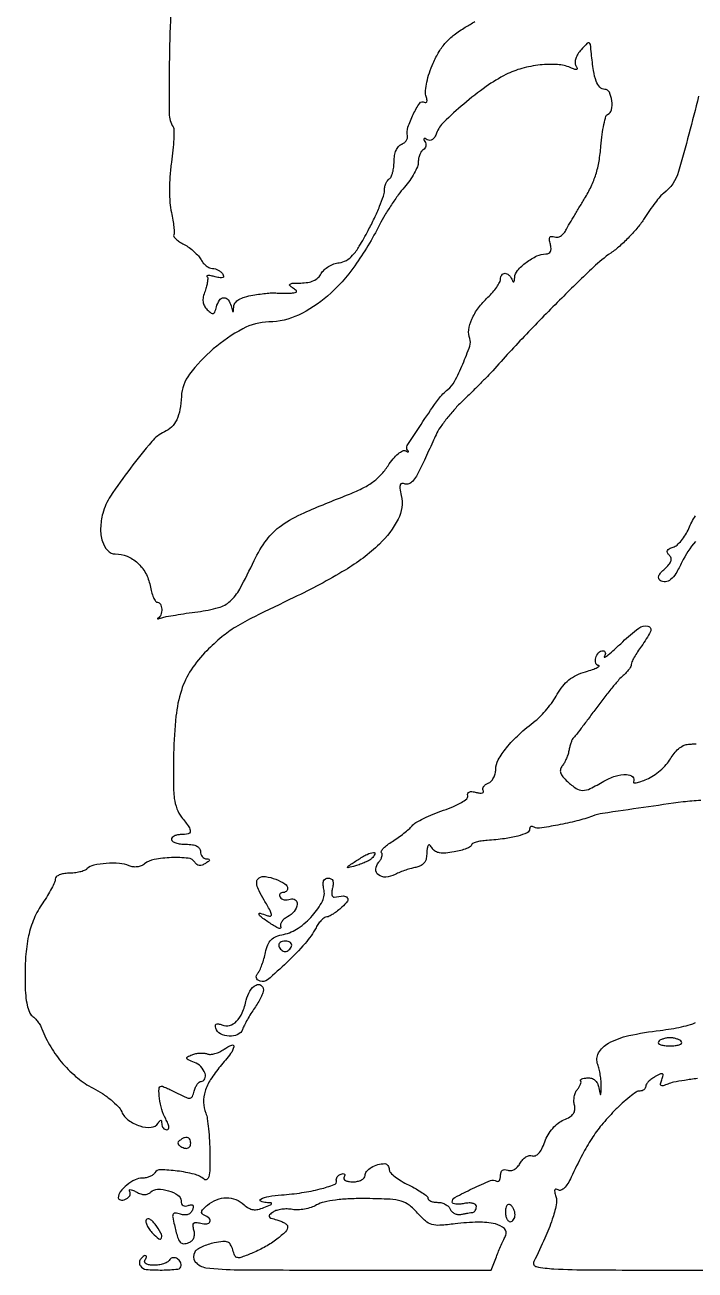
# Model space of a CAD drawing. Extents: x 0 to 1938, y 0 to 2000.
# Drawn here: x 670.7 to 809.2, y 0 to 257.3 of the extents above; entities that cross this region are included whole.
import ezdxf

# ---------------------------------------------------------------- set-up
doc = ezdxf.new("R2010")
doc.units = 0

msp = doc.modelspace()

# ---------------------------------------------------------------- linework, layer by layer
for points in [[(700.821451, 259.437665, 0.006665), (700.556565, 249.283064, 0.005813), (700.545027, 239.013775, 0.136608), (701.346197, 236.248859, -0.141518), (701.524347, 235.611126, -0.009833), (701.470822, 233.7289, -0.013349), (701.300361, 231.454061, -0.009621), (700.993772, 228.92697, 0.017423), (700.69224, 226.069318, 0.017307), (700.589524, 223.191234, 0.018279), (700.682355, 220.576804, 0.037752), (700.982753, 218.5552, -0.012368), (701.295869, 216.996529, -0.016846), (701.495669, 215.576929, -0.013731), (701.588047, 214.405235, -0.152361), (701.472753, 213.955914, 0.300363), (701.48301, 213.61419, 0.050407), (701.934173, 213.093851, 0.040935), (702.666072, 212.509303, 0.025183), (703.611558, 211.940296, -0.033599), (704.655503, 211.287874, -0.026766), (705.689104, 210.453306, -0.02749), (706.565554, 209.572735, -0.059241), (707.112612, 208.789582, 0.055583), (707.583346, 208.105114, 0.052356), (708.20198, 207.52569, 0.056337), (708.867854, 207.130598, 0.106135), (709.476167, 207, -0.072126), (710.066945, 206.914333, -0.052931), (710.679158, 206.659977, -0.053269), (711.219752, 206.285379, -0.076351), (711.597355, 205.842476, -0.109862), (711.761063, 205.3718, -0.346285), (711.597555, 205.105614, -0.131307), (711.068351, 205.056729, -0.021696), (710.057458, 205.274723, 0.015243), (709.225597, 205.465373, 0.040778), (708.62184, 205.534072, 0.133123), (708.357822, 205.471445, 0.501254), (708.337243, 205.329424, -0.197391), (708.487116, 204.970573, -0.034826), (708.439627, 204.22689, -0.033091), (708.254452, 203.311281, -0.024408), (707.934413, 202.327492, 0.038633), (707.572015, 201.095531, 0.081823), (707.526805, 200.104447, 0.096301), (707.798147, 199.256519, 0.071039), (708.390996, 198.466147, 0.028097), (709.18088, 197.760376, 0.245558), (709.627563, 197.673797, 0.234542), (709.967306, 197.990865, 0.025849), (710.299119, 199.035832, -0.083354), (710.91926, 200.416699, -0.23187), (711.813775, 200.936834, -0.25678), (712.699163, 200.528951, -0.095485), (713.310674, 199.25, 0.003154), (713.595671, 198.186887, 0.295812), (713.709414, 198.085638, 0.433734), (713.805989, 198.16158, 0.004066), (713.883999, 199.162102, -0.151613), (714.182191, 199.929515, -0.092612), (714.922344, 200.57158, -0.063132), (716.126967, 201.086233, -0.027581), (717.825003, 201.470434, -0.007756), (719.357327, 201.704935, -0.009458), (720.798129, 201.874913, -0.008185), (722.01014, 201.974703, -0.063733), (722.575003, 201.939911, 0.033641), (723.062471, 201.880364, 0.009898), (723.815782, 201.854364, 0.00989), (724.666444, 201.858679, 0.010479), (725.5, 201.896892, 0.013043), (726.586036, 201.998024, 0.262356), (726.844324, 202.187171, 0.350421), (726.775955, 202.456574, 0.018609), (726, 203, -0.06967), (725.463432, 203.463861, -0.473342), (725.513565, 203.764276, -0.118839), (726.12291, 203.942589, -0.010838), (727.714816, 203.984687, 0.040499), (729.187346, 204.111218, 0.065922), (730.384774, 204.479428, 0.077374), (731.307205, 205.08962, 0.085341), (731.964432, 205.933541, -0.083418), (732.554417, 206.697117, -0.049607), (733.47359, 207.392064, -0.047959), (734.558582, 207.919375, -0.059488), (735.648869, 208.183541, 0.098521), (737.135568, 208.668443, 0.081452), (738.439535, 209.710534, 0.049091), (739.819066, 211.579285, 0.012816), (741.649254, 214.83455, 0.0111), (742.932209, 217.395956, 0.013462), (744.015718, 219.853653, 0.012074), (744.815866, 221.952891, 0.085209), (745, 223.025533, -0.0489), (745.074111, 223.781497, -0.047188), (745.29375, 224.518186, -0.050964), (745.616586, 225.129466, -0.107785), (746, 225.5, 0.147448), (746.385647, 225.935785, 0.040025), (746.70625, 226.80962, 0.036863), (746.926401, 227.907249, 0.031073), (747, 229.090402, -0.043608), (747.107084, 230.315869, -0.057363), (747.426636, 231.390936, -0.068047), (747.912968, 232.203356, -0.133052), (748.517707, 232.645169, 0.067649), (749.078931, 232.95286, 0.075018), (749.515493, 233.390251, 0.084727), (749.764489, 233.885768, 0.12948), (749.783174, 234.363784, -0.133628), (749.86805, 236.159749, -0.036006), (750.948714, 238.827466, -0.033583), (752.297758, 241.161873, -0.40325), (753.22319, 241.362061, 0.164316), (753.564635, 241.282887, 0.311163), (753.770851, 241.457004, 0.115286), (753.78859, 241.940049, 0.028628), (753.591389, 242.712059, -0.103127), (753.481709, 243.785697, -0.028149), (753.754591, 245.476573, -0.02682), (754.294629, 247.428526, -0.023237), (755.062972, 249.409453, -0.031202), (756.306768, 251.805253, -0.047438), (757.699039, 253.690742, -0.047033), (759.431067, 255.291236, -0.030026), (761.708099, 256.822165, 0.003361), (763.7075, 258.016876, 0.002316)], [(809.921695, 242.571021, -0.010499), (805.754338, 227.013176, -0.161384), (802.648623, 222.5, 0.056548), (801.978198, 221.861466, 0.011233), (800.942553, 220.565778, 0.011759), (799.800122, 218.993401, 0.010705), (798.695378, 217.319669, -0.032785), (797.378307, 215.503925, -0.019028), (795.578498, 213.4974, -0.018966), (793.612732, 211.615235, -0.030165), (791.781435, 210.177941, 0.038678), (788.198582, 207.266145, 0.005986), (781.636626, 200.881186, 0.006892), (774.335215, 193.401122, 0.007301), (767.383859, 185.863062, -0.009585), (766.29441, 184.692439, -0.003395), (764.691995, 183.057839, -0.003368), (762.907363, 181.285953, -0.003957), (761.191668, 179.631708, 0.019675), (759.525592, 177.921064, 0.016387), (757.890199, 175.979788, 0.016699), (756.509833, 174.102074, 0.042464), (755.676441, 172.631708, -0.000199), (754.999743, 171.160731, -0.0001), (754.143619, 169.302655, -0.000099), (753.257277, 167.381012, -0.000147), (752.479295, 165.69648, -0.024301), (751.619015, 164.050241, -0.061836), (750.800851, 162.982111, -0.100035), (750.02227, 162.456029, -0.192638), (749.281421, 162.445503, 0.105839), (748.619398, 162.549295, 0.307461), (748.269438, 162.282172, 0.118954), (748.207673, 161.561291, 0.016221), (748.486055, 160.063493, -0.175315), (747.843548, 155.183113, -0.083426), (743.984903, 150.048583, -0.055329), (736.880275, 144.655234, -0.023305), (726.299584, 138.982049, 0.00332), (718.15106, 135.023623, 0.022268), (714.209824, 132.853195, 0.037655), (711.398976, 130.832975, 0.021308), (708.302976, 128, 0.051921), (705.075809, 124.036673, 0.067099), (703.055779, 119.807797, 0.05268), (701.931533, 114.437607, 0.019722), (701.456644, 106.746567, 0.00567), (701.390985, 100.717713, 0.031125), (701.594732, 97.471352, 0.058884), (702.122451, 95.338399, 0.076736), (703.108781, 93.588837, -0.013658), (704.605676, 91.574995, -0.161941), (704.880905, 90.655347, -0.348185), (704.451371, 90.145817, -0.050108), (703, 90, 0.048028), (702.234582, 89.926307, 0.068025), (701.5875, 89.70625, 0.088204), (701.151477, 89.381882, 0.191087), (701, 89, 0.254951), (701.209557, 88.615738, 0.06271), (701.88125, 88.29375, 0.048861), (702.850749, 88.072766, 0.031626), (704, 88, -0.033607), (705.322075, 87.911037, -0.082504), (706.25, 87.625, -0.12651), (706.797909, 87.148955, -0.152103), (707, 86.5, 0.081749), (707.094491, 85.92593, 0.09112), (707.367188, 85.436127, 0.099323), (707.773192, 85.105752, 0.118755), (708.25, 84.984687, -0.059103), (708.719611, 84.92314, -0.409371), (708.828629, 84.743435, -0.175296), (708.647606, 84.466465, -0.020238), (708.026393, 84.037474, -0.056979), (707.343509, 83.707549, -0.110659), (706.744838, 83.637906, -0.131092), (706.241068, 83.830586, -0.098117), (705.834613, 84.267601, 0.234372), (704.463587, 85.121043, 0.032022), (700.991584, 85.233338, 0.035165), (697.44532, 84.87039, 0.130847), (695.424815, 83.937602, -0.079914), (694.750171, 83.539379, -0.061592), (693.921048, 83.327036, -0.060748), (693.052755, 83.321529, -0.07259), (692.262735, 83.531633, 0.082116), (690.256919, 84.024599, 0.036942), (687.537048, 84.033514, 0.035564), (684.955734, 83.665354, 0.13946), (683.55, 82.915732, -0.100357), (682.99581, 82.562864, -0.03187), (682.056562, 82.268996, -0.030363), (680.941593, 82.067486, -0.029532), (679.8, 82, 0.04081), (678.727934, 81.912353, 0.060225), (677.8225, 81.648602, 0.079194), (677.207373, 81.261388, 0.215998), (677, 80.803751, -0.105864), (676.855443, 80.128652, -0.015423), (676.238051, 78.859406, -0.016871), (675.399293, 77.385305, -0.013742), (674.40613, 75.864545, 0.049959), (672.610573, 72.625524, 0.048171), (671.466623, 69.05527, 0.039029), (670.872917, 64.709969, 0.018406), (670.754126, 59.04488, 0.01897), (670.880754, 56.692485, 0.032984), (671.187599, 54.762363, 0.039765), (671.639632, 53.316897, 0.136898), (672.232247, 52.54488, -0.044746), (672.811012, 52.023334, -0.02729), (673.399442, 51.315229, -0.027228), (673.909993, 50.543304, -0.042846), (674.25138, 49.826111, 0.047087), (676.053178, 46.121986, 0.041324), (678.586705, 42.643077, 0.042151), (681.593456, 39.701122, 0.055364), (684.804087, 37.599276, -0.02796), (686.722853, 36.488072, -0.027322), (688.521141, 35.161805, -0.028403), (689.965609, 33.824521, -0.085103), (690.71961, 32.716043, 0.128612), (692.134817, 30.977908, 0.081549), (694.478084, 29.790866, 0.092342), (696.814009, 29.504471, 0.239939), (698.232139, 30.341368, -0.019774), (698.598924, 30.870399, -0.267588), (698.807219, 30.958982, -0.345675), (698.947409, 30.818495, -0.026621), (698.984687, 30.25, 0.081206), (699.068761, 29.77256, 0.090881), (699.299587, 29.367188, 0.099351), (699.639145, 29.096036, 0.119514), (700.035184, 29, 0.254444), (700.359728, 29.176589, 0.16984), (700.46164, 29.597227, 0.076926), (700.280537, 30.299677, 0.026003), (699.812224, 31.25, -0.057052), (699.010652, 33.167889, -0.038832), (698.53049, 35.485684, -0.037638), (698.427568, 37.486021, -0.41054), (698.953534, 37.993839, -0.093877), (699.296727, 37.924814, -0.007072), (700.175515, 37.553449, -0.009567), (701.216134, 37.072286, -0.007127), (702.346091, 36.50329, 0.01266), (704.093801, 35.647328, 0.145855), (704.842445, 35.541493, 0.253703), (705.318173, 35.900261, 0.043014), (705.712722, 37.009451, -0.039072), (705.976988, 37.77131, -0.050613), (706.339844, 38.415276, -0.060119), (706.740688, 38.859278, -0.181025), (707.116631, 39, 0.301137), (707.895824, 39.516088, 0.185924), (707.933625, 40.655991, 0.107483), (707.087401, 42.040425, 0.110438), (705.75, 42.932065, -0.010354), (704.443146, 43.467336, -0.216779), (704.167253, 43.772913, -0.367122), (704.291669, 44.070287, -0.021711), (705.25, 44.506829, -0.046269), (706.021711, 44.738422, -0.035798), (706.892839, 44.85011, -0.036793), (707.728248, 44.835403, -0.068922), (708.385198, 44.682427, 0.111471), (709.06675, 44.583334, 0.046866), (709.984716, 44.742142, 0.043275), (710.973606, 45.104756, 0.04329), (711.885198, 45.632143, -0.053737), (713.465688, 46.503058, -0.609551), (713.88781, 46.148552, -0.108253), (713.229426, 44.743675, -0.013323), (711.084446, 42.094192, 0.035081), (709.087628, 39.395779, 0.067015), (707.957892, 36.952496, 0.082431), (707.64732, 34.662245, 0.086108), (708.10304, 32.431278, -0.057571), (708.401087, 31.303059, -0.011008), (708.657886, 29.195407, -0.011603), (708.847284, 26.708855, -0.010447), (708.929715, 24.127555, -0.007521), (708.916733, 20.892563, -0.049407), (708.726448, 19.28456, -0.20617), (708.324097, 18.724726, -0.314903), (707.75, 18.764491, 0.106918), (705.689907, 19.801307, 0.031503), (702.19789, 20.473833, 0.026346), (698.758996, 20.730831, 0.26579), (697.543608, 20.070559, -0.10289), (697.154722, 19.660278, -0.05179), (696.527142, 19.314477, -0.04832), (695.776623, 19.079379, -0.051796), (695.012412, 19, 0.113856), (693.476815, 18.645734, 0.05629), (691.778241, 17.566724, 0.057066), (690.426314, 16.195728, 0.167641), (690, 14.959956, 0.200115), (690.122345, 14.666511, 0.142805), (690.438938, 14.494754, 0.093657), (690.921885, 14.481895, 0.05161), (691.494256, 14.63617, 0.071958), (692.019276, 14.929896, 0.101867), (692.368938, 15.33341, 0.12397), (692.489976, 15.780641, 0.143779), (692.373579, 16.204553, -0.158323), (692.298837, 16.510595, -0.404969), (692.453735, 16.648306, -0.094243), (692.928878, 16.536666, -0.018175), (693.726127, 16.146572, 0.040962), (694.65589, 15.743001, 0.078339), (695.455908, 15.604617, 0.09836), (696.133973, 15.728823, 0.102391), (696.70216, 16.10216, -0.196525), (698.148401, 16.709013, -0.072666), (700.380007, 16.403885, -0.075693), (702.347581, 15.496597, -0.252052), (703, 14.284603, 0.0907), (703.103521, 13.71862, 0.159407), (703.398976, 13.351731, 0.154024), (703.862636, 13.222895, 0.083139), (704.449072, 13.342084, -0.051676), (705.065838, 13.508237, -0.246874), (705.40036, 13.395826, -0.237972), (705.505082, 13.051557, -0.04865), (705.330648, 12.419271, -0.102354), (704.96082, 11.842801, -0.115581), (704.406698, 11.490548, -0.100103), (703.687536, 11.391717, -0.061166), (702.842497, 11.549989, 0.042905), (701.805368, 11.783626, 0.308274), (701.369768, 11.56659, 0.173145), (701.263952, 10.941153, 0.014913), (701.59918, 9.329791, 0.011166), (702.270607, 6.777804, 0.103061), (702.800726, 5.771845, 0.233007), (703.503606, 5.455799, 0.08297), (704.612593, 5.68158, 0.099909), (705.2148, 6.063818, 0.105634), (705.607312, 6.643022, 0.094813), (705.754769, 7.385555, 0.065783), (705.648321, 8.236819, -0.037199), (705.468306, 9.218198, -0.223575), (705.633371, 9.695637, -0.228548), (706.103024, 9.86635, -0.038779), (707.067753, 9.692533, 0.076795), (708.334839, 9.562214, 0.290352), (708.956223, 10.00205, 0.319753), (708.792829, 10.702133, 0.082179), (707.75, 11.353845, -0.133491), (707.317047, 11.689852, -0.246232), (707.24679, 12.118279, -0.117603), (707.594055, 12.679067, -0.026098), (708.44113, 13.437179, -0.075191), (710.340407, 14.544262, -0.093339), (712.344809, 14.932887, -0.097165), (714.290753, 14.56197, -0.088604), (716.024416, 13.477903, 0.05605), (716.954228, 12.809064, 0.093859), (717.864035, 12.503085, 0.087044), (718.871011, 12.539747, 0.042639), (720.103157, 12.914517, 0.005606), (721.438984, 13.466285, 0.184213), (721.685698, 13.704209, 0.520552), (721.587958, 13.874633, 0.01428), (720.583333, 13.936614, -0.104391), (719.440987, 14.217482, -0.619889), (719.435569, 14.674793, -0.076408), (721.111322, 15.230667, -0.0245), (723.722437, 15.542296, 0.019295), (727.965542, 16.003982, 0.026488), (731.727249, 16.76625, 0.022931), (734.622278, 17.657824, 0.378899), (735.070639, 18.475, -0.122275), (735.07902, 18.877995, -0.090234), (735.271483, 19.282484, -0.081632), (735.616854, 19.626752, -0.074926), (736.064196, 19.854732, -0.061729), (736.487109, 19.939778, -0.220003), (736.739315, 19.845434, -0.259582), (736.805153, 19.609178, -0.079517), (736.657433, 19.254732, 0.243389), (736.62796, 18.868086, 0.170188), (736.927886, 18.538659, 0.086982), (737.587144, 18.319044, 0.037026), (738.518237, 18.25, 0.04912), (739.467965, 18.343527, 0.069118), (740.270982, 18.622478, 0.089297), (740.811606, 19.033869, 0.187709), (741, 19.518011, -0.180983), (741.327405, 20.392905, -0.077226), (742.29767, 21.210933, -0.06727), (743.643422, 21.799025, -0.069525), (745.081787, 22, -0.134594), (745.432853, 21.903754, -0.099362), (745.733645, 21.632813, -0.086223), (745.938148, 21.227685, -0.07169), (746.011473, 20.75, 0.192501), (746.258184, 20.149002, 0.033055), (747.191206, 19.305866, 0.031853), (748.483271, 18.412275, 0.023654), (750.011473, 17.589119, -0.015982), (751.53952, 16.796036, -0.023235), (752.82837, 15.993068, -0.020269), (753.79798, 15.264861, -0.225222), (754, 14.839119, 0.221363), (754.149517, 14.51795, 0.077069), (754.596719, 14.246491, 0.058604), (755.253541, 14.061414, 0.039416), (756.031385, 14, -0.063721), (756.848191, 13.895479, -0.061279), (757.624016, 13.588348, -0.066211), (758.244169, 13.134682, -0.110592), (758.600525, 12.598632, 0.105915), (758.933174, 12.088068, 0.082826), (759.474068, 11.704342, 0.078922), (760.136467, 11.503615, 0.082091), (760.81914, 11.52212, -0.003472), (761.517672, 11.652099, -0.003347), (762.22656, 11.774026, -0.00331), (762.852481, 11.873122, -0.012184), (763.25, 11.923489, 0.13974), (763.536313, 12.037629, 0.088371), (763.779688, 12.305519, 0.076014), (763.943947, 12.684006, 0.06452), (764, 13.116577, 0.222095), (763.810555, 13.522036, 0.112088), (763.297256, 13.784949, 0.072403), (762.498847, 13.869548, 0.037491), (761.5, 13.755249, -0.02775), (760.541654, 13.626645, -0.04729), (759.734375, 13.640046, -0.064902), (759.175927, 13.777139, -0.309458), (759, 14.034169, -0.275685), (759.58576, 15.015799, -0.012621), (763.209806, 16.854619, -0.013258), (766.914649, 18.499294, -0.240706), (768.165778, 18.397543, 0.194713), (768.481315, 18.343717, 0.18397), (768.754947, 18.522806, 0.107772), (768.940215, 18.94596, 0.049532), (769, 19.547972, -0.072173), (769.097048, 20.216795, -0.163074), (769.387304, 20.630769, -0.171248), (769.856895, 20.774383, -0.081177), (770.484746, 20.644227, 0.124142), (771.160274, 20.563192, 0.098057), (771.860648, 20.797718, 0.082367), (772.517288, 21.331956, 0.05808), (773.061438, 22.114798, -0.060459), (773.581569, 22.855567, -0.072181), (774.236952, 23.400619, -0.084863), (774.921525, 23.674295, -0.145361), (775.529817, 23.626932, 0.192681), (776.199251, 23.636498, 0.110325), (776.869032, 24.109371, 0.06873), (777.522134, 25.065974, 0.028713), (778.137805, 26.504549, -0.045184), (778.829043, 27.983244, -0.047039), (779.766823, 29.292403, -0.049672), (780.874883, 30.337005, -0.066088), (782.071585, 31.029651, 0.037933), (783.317221, 31.660088, 0.10088), (784.046243, 32.333056, 0.131871), (784.343948, 33.119086, 0.089134), (784.268881, 34.079801, -0.061974), (784.157684, 34.917384, -0.047813), (784.238145, 35.836116, -0.048961), (784.485553, 36.694066, -0.078693), (784.8733, 37.347336, 0.034433), (785.265341, 37.891996, 0.050154), (785.525054, 38.423091, 0.062682), (785.628549, 38.866309, 0.22614), (785.53423, 39.132437, -0.393528), (785.527765, 39.314107, -0.117749), (785.774569, 39.491093, -0.05424), (786.284852, 39.637454, -0.023946), (786.982099, 39.723698, -0.089612), (787.813754, 39.637263, -0.11016), (788.496407, 39.262784, -0.10053), (788.998179, 38.601687, -0.064277), (789.303011, 37.683271, 0.002018), (789.573103, 36.323863, 0.528254), (789.667578, 36.28407, 0.246166), (789.747597, 36.425554, 0.001408), (789.793533, 38, 0.02723), (789.762576, 39.101654, 0.018521), (789.612945, 40.347014, 0.018701), (789.378214, 41.541677, 0.03527), (789.086231, 42.479196, -0.225722), (789.257414, 44.866879, -0.139589), (791.300557, 46.879359, -0.071644), (795.506104, 48.449912, -0.02391), (802, 49.541614, 0.011757), (804.233978, 49.861575, 0.012612), (806.398438, 50.280074, 0.01223), (808.235261, 50.730892, 0.056594), (809.25, 51.13408, -0.021853)], [(809.243536, 150.583521, 0.064156), (806.475344, 146.292478, -0.02408), (805.230985, 143.975996, -0.084232), (804.130763, 142.693796, -0.15543), (803.062037, 142.26051, -0.158906), (801.95039, 142.530661, -0.205579), (801.671961, 142.927581, -0.148285), (801.7202, 143.472989, -0.084438), (802.138978, 144.154322, -0.034202), (802.914351, 144.925717, 0.033111), (803.787451, 145.790562, 0.099925), (804.205086, 146.511989, 0.155497), (804.215903, 147.146375, 0.124113), (803.863298, 147.736702, -0.080238), (803.487902, 148.256721, -0.231384), (803.483418, 148.689309, -0.166011), (803.84562, 149.060294, -0.040278), (804.650029, 149.388924, 0.102188), (805.457754, 149.841792, 0.039422), (806.363274, 150.76205, 0.036967), (807.217353, 151.946772, 0.037558), (807.882575, 153.23826, -0.02042), (808.510619, 154.567496, -0.019409), (809.254948, 155.864358, -0.019783)], [(810.347731, 97.0447, 0.024358), (806.75449, 96.742874, 0.002682), (798.566323, 95.606756, 0.001665), (790.085145, 94.354744, 0.050242), (788, 93.82167, -0.026), (784.79175, 92.833803, -0.015052), (780.849399, 91.966239, -0.008624), (777.046756, 91.316385, -0.17825), (775.929017, 91.54387, 0.082129), (775.574018, 91.689662, 0.160676), (775.272899, 91.661627, 0.182639), (775.072797, 91.466521, 0.109621), (775, 91.138472, -0.296959), (774.505153, 90.378756, -0.038582), (772.589789, 89.703347, -0.032458), (769.813622, 89.149277, -0.016243), (766.25, 88.793101, 0.021402), (765.004519, 88.655628, 0.03367), (763.954687, 88.420817, 0.036413), (763.192629, 88.133845, 0.292393), (763, 87.832605, -0.278051), (762.803135, 87.505966, -0.027856), (761.939708, 87.109671, -0.028656), (760.773654, 86.726741, -0.018642), (759.390495, 86.413479, -0.023738), (757.666969, 86.174147, -0.061671), (756.416675, 86.215011, -0.090981), (755.523274, 86.528349, -0.122465), (754.905808, 87.118166, 0.048504), (754.370913, 87.805221, 0.495203), (754.062801, 87.772047, 0.108324), (753.852099, 87.15313, 0.005454), (753.63465, 85.016358, -0.119654), (753.433136, 84.425503, -0.075886), (752.952054, 83.875151, -0.068957), (752.274592, 83.447316, -0.067088), (751.5, 83.21481, 0.028208), (750.571718, 83.013034, 0.014026), (749.420627, 82.658866, 0.013875), (748.24499, 82.224006, 0.019801), (747.229794, 81.768658, -0.094708), (745.28708, 81.226025, -0.182998), (743.757232, 81.663405, -0.26019), (743.231703, 82.83629, -0.152382), (743.833706, 84.299628, 0.043062), (744.230935, 84.872046, 0.059448), (744.475333, 85.447167, 0.074915), (744.541407, 85.939077, 0.19475), (744.40456, 86.262106, -0.351421), (744.36734, 86.600599, -0.050487), (744.829585, 87.187361, -0.039298), (745.61703, 87.88374, -0.022569), (746.663236, 88.600127, 0.015474), (747.83743, 89.379924, 0.013414), (749.019696, 90.267556, 0.013613), (750.047183, 91.12959, 0.037968), (750.701687, 91.805087, -0.087076), (751.489082, 92.472847, -0.017679), (753.106757, 93.34465, -0.018145), (755.085178, 94.234472, -0.016125), (757.201687, 95.016964, 0.019659), (759.283154, 95.803265, 0.034967), (760.915614, 96.633339, 0.040923), (762.009904, 97.418059, 0.281974), (762.20741, 98.019676, -0.144154), (762.233275, 98.49938, -0.215678), (762.519435, 98.797431, -0.121685), (763.095253, 98.877825, -0.038098), (763.95879, 98.721028, 0.033341), (764.706731, 98.577866, 0.09364), (765.236445, 98.61196, 0.235536), (765.461396, 98.806743, 0.241561), (765.437998, 99.100322, -0.164846), (765.346793, 99.495504, -0.1214), (765.498378, 99.921924, -0.093268), (765.880582, 100.31674, -0.062387), (766.436618, 100.614052, 0.111455), (767.034664, 101.013093, 0.066125), (767.540757, 101.709631, 0.061073), (767.883414, 102.581955, 0.063159), (768, 103.501234, -0.130272), (768.515437, 105.445966, -0.041668), (770.222043, 107.93272, -0.035372), (772.814083, 110.684807, -0.022904), (776.164384, 113.5, 0.037104), (777.305693, 114.515635, 0.019206), (778.581076, 115.937865, 0.018986), (779.786131, 117.507861, 0.027287), (780.720109, 118.990605, -0.040957), (781.841496, 120.667525, -0.056651), (783.118938, 121.947339, -0.056063), (784.661846, 122.917107, -0.039042), (786.580708, 123.663754, 0.009607), (788.007682, 124.124396, 0.026227), (788.99074, 124.5215, 0.096492), (789.340162, 124.775592, 0.633057), (789.281385, 124.923148, -0.314069), (788.664409, 125.413568, -0.143605), (788.658677, 126.494855, -0.112076), (789.264173, 127.594885, -0.214292), (790.166006, 128, -0.166281), (790.468607, 127.896505, -0.180786), (790.631731, 127.632812, -0.119566), (790.614871, 127.228894, -0.058286), (790.414563, 126.75, 0.768844), (790.527177, 126.640256, 0.035455), (791.247726, 127.143104, 0.014959), (792.545547, 128.25882, 0.006162), (794.238714, 129.843546, -0.028073), (797.537874, 132.670793, -0.223596), (799.447668, 133.082713, -0.484721), (799.971114, 131.972501, -0.043656), (798.117772, 128.945425, 0.014089), (797.306883, 127.781412, 0.017472), (796.622096, 126.652738, 0.015933), (796.117407, 125.679859, 0.112136), (796, 125.162937, -0.12164), (795.890054, 124.717691, -0.03526), (795.514647, 124.111759, -0.03319), (794.980086, 123.46607, -0.030058), (794.347735, 122.873631, 0.039647), (793.46999, 122.019138, 0.007219), (791.997649, 120.289206, 0.007729), (790.330885, 118.207857, 0.006946), (788.667647, 116.001186, -0.002242), (787.083084, 113.857227, -0.003197), (785.655586, 111.969098, -0.001773), (784.43426, 110.386623, -0.047487), (784.069912, 110, 0.101392), (783.827589, 109.680282, 0.023912), (783.566061, 109.059375, 0.023657), (783.328946, 108.302318, 0.021352), (783.154978, 107.5, -0.033957), (782.945749, 106.640245, -0.02416), (782.601032, 105.710108, -0.024514), (782.183561, 104.850809, -0.046744), (781.753703, 104.215262, 0.108063), (781.388818, 103.501913, 0.143704), (781.409055, 102.777553, 0.096157), (781.85749, 101.966576, 0.030994), (782.806912, 100.965262, 0.039749), (784.600353, 99.54274, 0.150725), (785.95503, 99.13566, 0.113767), (787.52138, 99.508768, 0.018162), (790.30917, 101.019909, -0.058917), (792.689986, 102.069856, -0.078355), (795.028388, 102.40239, -0.177467), (796.30617, 101.91206, -0.366924), (796.454828, 100.926911, 0.52532), (796.544234, 100.723338, 0.093917), (797.044183, 100.722192, 0.037537), (797.982348, 100.971794, 0.015489), (799.210572, 101.442596, 0.047019), (800.586206, 102.17809, 0.032074), (801.999772, 103.250645, 0.032375), (803.240536, 104.473028, 0.054692), (804.086524, 105.660901, -0.044689), (804.835127, 106.757712, -0.044226), (805.769091, 107.708227, -0.047869), (806.739369, 108.386549, -0.110319), (807.586524, 108.643701, -0.000815), (808.44089, 108.706463, -0.000528), (809.429479, 108.776415, -0.000531)], [(809.678971, 39.599424, 0.009142), (806.99119, 39.211974, 0.008426), (804.72639, 38.803826, 0.049963), (803.576391, 38.454388, -0.021023), (802.571007, 38.084204, -0.235144), (802.161642, 38.146551, -0.308634), (802.034047, 38.486522, -0.031694), (802.303886, 39.34953, 0.024853), (802.60038, 40.254181, 0.361977), (802.470718, 40.538707, 0.225622), (802.078437, 40.540584, 0.013092), (800.977495, 39.987955, 0.035105), (800.2207, 39.511818, 0.041285), (799.580889, 38.9571, 0.045819), (799.135002, 38.408427, 0.148794), (799, 37.964816, -0.128651), (798.903716, 37.596804, -0.100642), (798.632812, 37.283154, -0.089038), (798.227579, 37.072093, -0.075609), (797.75, 36.999112, 0.150042), (797.051645, 36.784177, 0.01679), (795.692188, 35.792953, 0.019203), (794.123196, 34.466065, 0.014459), (792.5, 32.894286, 0.020103), (789.882233, 29.983068, 0.02906), (787.832669, 27.195937, 0.024704), (785.898281, 23.868342, 0.010122), (783.592395, 19.178031, -0.029343), (782.884585, 17.867958, -0.060454), (782.157896, 16.959673, -0.094195), (781.481701, 16.509449, -0.242904), (780.913822, 16.553261, 0.098384), (780.465747, 16.720608, 0.359854), (780.222866, 16.578446, 0.142345), (780.191311, 16.112384, 0.02304), (780.42849, 15.225307, -0.130682), (780.5125, 13.455753, -0.028586), (779.693233, 10.491023, -0.023635), (778.175043, 6.623061, -0.010983), (775.861496, 1.75, 0.494995), (776.365473, 0.717387, 0.03597), (780.016524, 0.256512, 0.012492), (787.620142, 0.038426, 0.000923), (808.444473, 0, 0.002143), (823.401339, 0.064114, 0.005574)]]:
    msp.add_lwpolyline(points, format="xyb")
for points in [[(785.652039, 252.181537, 0.044277), (784.977757, 251.28302, 0.059151), (784.546457, 250.359995, 0.071383), (784.39779, 249.526131, 0.147936), (784.566084, 248.893075, -0.050029), (784.831882, 248.347851, -0.420214), (784.726389, 248.124925, -0.171901), (784.333449, 248.127791, -0.015817), (783.414045, 248.494372, 0.088886), (780.743748, 249.130106, 0.040987), (777.160158, 249.038674, 0.039693), (773.394268, 248.32698, 0.05145), (770.118403, 247.060405, 0.037284), (766.027205, 244.572979, 0.020258), (761.381462, 240.957551, 0.017088), (757.285472, 237.247452, 0.112042), (755.782178, 234.940208, -0.052582), (755.393318, 234.154121, -0.099213), (754.906649, 233.64436, -0.138147), (754.37653, 233.459081, -0.155038), (753.85395, 233.590264, 0.028896), (753.403971, 233.833639, 0.276308), (753.195655, 233.812498, 0.347578), (753.147877, 233.633947, 0.036517), (753.361803, 233.223607, -0.092519), (753.540551, 232.761469, -0.096172), (753.537029, 232.272527, -0.09932), (753.352714, 231.832848, -0.105964), (753.016312, 231.510081, 0.108617), (752.626612, 231.132231, 0.050809), (752.298542, 230.506533, 0.046991), (752.075312, 229.751524, 0.048428), (752, 228.975779, -0.098153), (751.81133, 228.023932, -0.028263), (751.158283, 226.664626, -0.027261), (750.231273, 225.182355, -0.025986), (749.134579, 223.784796, 0.021658), (747.873759, 222.206392, 0.011506), (746.445006, 220.152047, 0.011431), (745.07859, 217.981331, 0.017394), (744.002367, 216.030681, -0.036652), (738.888767, 207.551027, -0.058644), (733.237198, 201.274839, -0.071399), (727.249393, 197.368842, -0.103606), (721.122882, 195.940975, 0.118472), (715.726045, 194.514855, 0.053278), (709.641309, 190.346284, 0.053503), (704.716993, 185.131836, 0.153664), (703.052736, 180.5, -0.035432), (702.753453, 177.810807, -0.067002), (702.077872, 175.74084, -0.083055), (701.007198, 174.225156, -0.090883), (699.531068, 173.196109, 0.110396), (696.931602, 171.230515, 0.013957), (692.504247, 165.705556, 0.015539), (688.407001, 159.924522, 0.081219), (686.809294, 156.379317, 0.058444), (686.362094, 153.307573, 0.08217), (686.737317, 150.568811, 0.112173), (687.821442, 148.690792, 0.208924), (689.402494, 148, -0.097646), (691.832976, 147.520776, -0.08756), (694.006376, 146.145948, -0.0836), (695.655655, 144.043906, -0.078417), (696.57137, 141.471258, 0.023248), (696.885464, 140.141379, 0.034793), (697.292347, 139.019682, 0.037722), (697.72699, 138.210555, 0.255993), (698.111291, 138, -0.286249), (698.718053, 137.621627, -0.103619), (698.9794, 136.594334, -0.09029), (698.819466, 135.438303, -0.187997), (698.25, 134.747228, 0.107352), (698.132294, 134.643198, 0.6423), (698.160937, 134.591843, 0.04851), (698.46072, 134.645407, 0.008907), (699, 134.807256, -0.031315), (699.910124, 135.03652, -0.00446), (701.807493, 135.372459, -0.00506), (704.062609, 135.727597, -0.004296), (706.451041, 136.058058, 0.033169), (710.720149, 136.902178, 0.119462), (713.138806, 138.221363, 0.085127), (715.110192, 140.741452, 0.012026), (718.104711, 146.637452, -0.04805), (720.690595, 150.93269, -0.08019), (723.704861, 153.872056, -0.050852), (728.395739, 156.503113, -0.009846), (737.398249, 160.202106, 0.021334), (740.350498, 161.495166, 0.042142), (742.544217, 162.809304, 0.048855), (744.269609, 164.327433, 0.041768), (745.77028, 166.229057, -0.026156), (746.815885, 167.642527, -0.042988), (747.856265, 168.7045, -0.053697), (748.766352, 169.330408, -0.259043), (749.372032, 169.323272, 0.018031), (749.778865, 169.110089, 0.186895), (749.963987, 169.095791, 0.498867), (750.000553, 169.195079, 0.040141), (749.803242, 169.4531, -0.337062), (749.72648, 170.377108, -0.004716), (752.97192, 175.365969, -0.010593), (756.18951, 179.995524, -0.071067), (758.134939, 182, 0.108776), (759.478278, 183.609034, 0.018697), (761.188205, 187.226525, 0.015537), (762.651397, 190.964619, 0.178983), (762.632488, 192.515338, -0.129484), (762.435846, 194.314354, -0.066421), (763.070094, 196.509202, -0.056311), (764.424808, 198.84022, -0.043165), (766.380753, 201.046897, 0.023005), (767.371431, 202.077783, 0.026759), (768.211268, 203.146588, 0.027263), (768.813995, 204.112264, 0.123029), (768.982723, 204.75, -0.071507), (769.058142, 205.227689, -0.085789), (769.264196, 205.632813, -0.098829), (769.56573, 205.903804, -0.134574), (769.916667, 206, -0.117038), (770.304649, 205.907921, -0.06394), (770.712226, 205.632813, -0.058299), (771.0766, 205.228008, -0.058288), (771.337719, 204.75, 0.036041), (771.560015, 204.296293, 0.430633), (771.730565, 204.256377, 0.219484), (771.864034, 204.471493, 0.018741), (771.921053, 205.13499, -0.171983), (772.511256, 206.575392, -0.048805), (774.320082, 208.239484, -0.049125), (776.504489, 209.572882, -0.112945), (778.371197, 210, 0.11489), (778.956054, 210.136186, 0.173485), (779.316414, 210.508047, 0.124074), (779.429689, 211.133189, 0.047071), (779.285862, 212.014862, -0.031385), (779.105997, 212.935069, -0.163965), (779.204539, 213.434624, -0.277759), (779.539844, 213.621801, -0.083616), (780.136443, 213.501136, 0.136738), (780.737798, 213.444067, 0.087423), (781.400993, 213.687337, 0.075835), (782.02434, 214.188696, 0.065462), (782.506961, 214.877284, -0.010471), (783.069991, 215.904183, -0.002496), (784.050748, 217.587875, -0.002565), (785.197121, 219.510872, -0.002533), (786.367924, 221.43009, 0.028678), (787.721579, 223.934682, 0.034147), (788.692382, 226.438448, 0.032533), (789.346363, 229.150979, 0.022387), (789.746334, 232.28908, -0.012618), (790.005148, 234.693183, -0.018916), (790.362894, 236.773459, -0.014248), (790.761912, 238.428158, -0.239529), (791.12841, 238.833333, 0.256248), (791.912105, 239.756597, 0.080048), (791.991722, 241.635086, 0.083021), (791.479365, 243.396544, 0.288116), (790.519052, 244, -0.211983), (789.533791, 244.437371, -0.094946), (788.782215, 245.674551, -0.050933), (788.211286, 247.86648, -0.014433), (787.774206, 251.368523, 0.007343), (787.561934, 253.2907, 0.27683), (787.303086, 253.620933, 0.301437), (786.908069, 253.532727, 0.008319)], [(742.433333, 85.095728, -0.061671), (741.907402, 84.714157, -0.019556), (741.039792, 84.278501, -0.019193), (740.025565, 83.864126, -0.020228), (739, 83.5367, -0.005646), (737.475329, 83.13552, -0.612081), (737.36497, 83.261783, -0.153275), (737.597336, 83.546555, -0.002097), (739.5, 84.787726, -0.024186), (741.439892, 85.912539, -0.09339), (742.767652, 86.309998, -0.571925), (743.032848, 85.951101, -0.104705)], [(734.278612, 78.95741, 0.036934), (734.136598, 78.185506, 0.072311), (734.159213, 77.562128, 0.125488), (734.333301, 77.182842, 0.27467), (734.622231, 77.075831, -0.03007), (736.555251, 77.311449, -0.248123), (737.335802, 76.957948, -0.338449), (737.340469, 76.231689, -0.043653), (736.230375, 75, -0.021399), (735.334645, 74.234394, -0.024812), (734.418537, 73.5875, -0.02496), (733.600069, 73.123963, -0.116877), (733.076997, 73, 0.156425), (732.60864, 72.8498, 0.043202), (732.013608, 72.341428, 0.039183), (731.403836, 71.616159, 0.032356), (730.870513, 70.758051, -0.057369), (728.630487, 67.525665, -0.02199), (724.838895, 63.572935, -0.013932), (720.861091, 59.981728, -0.274851), (719.302596, 59.714125, -0.07822), (718.790825, 60.008866, -0.158794), (718.540135, 60.393858, -0.158418), (718.564046, 60.853314, -0.077753), (718.859004, 61.366783, 0.062571), (719.254089, 62.008831, 0.018052), (719.698499, 63.088282, 0.017855), (720.115594, 64.352217, 0.018149), (720.438917, 65.635878, -0.041903), (720.922892, 67.233161, -0.101672), (721.595511, 68.25843, -0.103502), (722.609662, 68.92471, -0.04443), (724.171287, 69.384257, 0.101359), (727.196937, 70.661427, 0.060803), (730.132582, 73.251335, 0.063308), (732.19019, 76.25904, 0.178167), (732.492829, 78.75, -0.038892), (732.336337, 79.758229, -0.114152), (732.441422, 80.448501, -0.17557), (732.798255, 80.850462, -0.124945), (733.387328, 81, -0.118235), (733.964687, 80.861537, -0.173871), (734.319113, 80.485442, -0.12179), (734.427198, 79.852214, -0.045644)], [(725, 78.839485, -0.12534), (724.918462, 78.519327, -0.10078), (724.688914, 78.246599, -0.09021), (724.345547, 78.063299, -0.077759), (723.940983, 78, 0.102575), (723.583193, 77.925819, 0.178572), (723.366671, 77.719079, 0.16638), (723.32758, 77.408856, 0.087518), (723.473008, 77.043674, 0.126981), (723.809536, 76.720854, 0.081026), (724.321649, 76.533742, 0.072258), (724.926665, 76.506898, 0.066719), (725.532025, 76.650663, -0.2462), (726.588943, 76.527089, -0.288425), (726.985049, 75.615732, -0.130547), (726.333538, 74.121776, -0.102492), (724.971992, 72.98501, 0.052028), (724.244016, 72.49192, 0.075021), (723.730981, 71.908996, 0.09845), (723.503224, 71.331548, 0.185327), (723.595115, 70.8461, -0.401858), (723.551754, 70.643299, -0.234479), (723.284435, 70.606907, -0.04845), (722.591967, 70.917935, -0.015267), (721.623124, 71.511283, -0.00911), (719.674257, 72.8396, -0.120003), (719.106258, 73.493181, -0.649787), (719.300635, 73.735595, -0.02723), (720.709285, 73.281316, 0.100452), (721.445451, 73.157845, 0.455612), (721.685945, 73.454202, 0.083552), (721.377578, 74.325877, 0.006576), (720.151426, 76.467925, -0.01587), (719.111732, 78.365169, -0.061222), (718.655326, 79.626135, -0.121388), (718.66952, 80.480814, -0.192066), (719.100053, 81.061836, -0.180958), (720.438257, 81.326886, -0.049473), (722.552673, 80.761299, -0.049284), (724.45453, 79.822043, -0.258962)], [(723.191667, 66.925, 0.073624), (723.399741, 66.514089, 0.066918), (723.723802, 66.165781, 0.070382), (724.110048, 65.930417, 0.102038), (724.5, 65.85, 0.102038), (724.889952, 65.930417, 0.070382), (725.276198, 66.165781, 0.066918), (725.600259, 66.514089, 0.073624), (725.808333, 66.925, 0.159683), (725.810399, 67.333474, 0.143818), (725.571823, 67.684219, 0.107546), (725.111023, 67.920344, 0.064908), (724.5, 68, 0.064908), (723.888977, 67.920344, 0.107546), (723.428177, 67.684219, 0.143818), (723.189601, 67.333474, 0.159683)], [(720, 57.90437, -0.094635), (719.887923, 57.317521, -0.01954), (719.460301, 56.350861, -0.019892), (718.866049, 55.250957, -0.017583), (718.162725, 54.15437, 0.01277), (717.413056, 53.009911, 0.010867), (716.679852, 51.766071, 0.011007), (716.061931, 50.604492, 0.030174), (715.694648, 49.751403, -0.203999), (714.692727, 48.67309, -0.11671), (712.917764, 48.336768, -0.113809), (711.146527, 48.83031, -0.189898), (710.166353, 50.00094, -0.080806), (710.078692, 50.542456, -0.27957), (710.25552, 50.833479, -0.177182), (710.687652, 50.889474, -0.036152), (711.437851, 50.662222, 0.156943), (713.011885, 50.575467, 0.136179), (714.445631, 51.409714, 0.093964), (715.627605, 53.191368, 0.045573), (716.457533, 55.806649, -0.084008), (717.210135, 57.670187, -0.121774), (718.469964, 58.909012, -0.29201), (719.489242, 58.874768, -0.247101)], [(801.603006, 47.166667, 0.35666), (801.644877, 46.850375, 0.105237), (802.094674, 46.578125, 0.056456), (802.918591, 46.392329, 0.027257), (804, 46.333333, 0.027257), (805.081409, 46.392329, 0.056456), (805.905326, 46.578125, 0.105237), (806.355123, 46.850375, 0.35666), (806.396994, 47.166667, 0.12404), (806.067129, 47.486784, 0.047284), (805.480428, 47.755208, 0.043131), (804.758141, 47.938391, 0.040565), (804, 48, 0.040565), (803.241859, 47.938391, 0.043131), (802.519572, 47.755208, 0.047284), (801.932871, 47.486784, 0.12404)], [(703.143237, 27.092954, 0.040481), (702.545279, 26.650668, 0.186249), (702.348035, 26.276151, 0.226851), (702.4716, 25.915023, 0.060422), (702.959768, 25.524864, 0.095285), (703.88283, 25.173645, 0.203585), (704.612026, 25.342919, 0.21625), (704.967714, 25.971294, 0.105435), (704.854167, 26.905454, 0.142632), (704.610697, 27.250559, 0.141913), (704.219538, 27.411849, 0.10734), (703.71118, 27.358425, 0.059411)], [(731, 13.456164, -0.048298), (729.85976, 12.950862, -0.033949), (728.5, 12.599668, -0.034393), (727.138979, 12.440908, -0.058885), (726, 12.521078, 0.043391), (724.932685, 12.629438, 0.036124), (723.79375, 12.563574, 0.03756), (722.753832, 12.347281, 0.076912), (722, 11.9982, 0.035662), (721.274505, 11.436894, 0.330227), (721.199171, 11.071105, 0.203315), (721.547915, 10.755955, 0.016551), (722.75, 10.383343, -0.028265), (723.611649, 10.093977, -0.039588), (724.339062, 9.733903, -0.044833), (724.854015, 9.359715, -0.216491), (725, 9.038356, -0.198085), (724.543249, 7.930679, -0.034407), (722.805477, 6.407169, -0.034111), (720.461901, 4.862298, -0.029718), (717.821708, 3.569972, -0.009648), (715.545291, 2.670012, -0.12571), (714.647943, 2.573556, -0.250458), (714.103628, 2.973642, -0.047624), (713.66621, 4.168414, 0.063895), (713.232365, 5.244005, 0.175597), (712.622218, 5.770715, 0.11863), (711.646338, 5.896641, 0.022396), (709.857614, 5.621523, 0.028903), (708.552858, 5.281148, 0.030925), (707.326099, 4.798539, 0.032526), (706.334149, 4.25449, 0.109997), (705.815024, 3.734942, 0.32183), (705.929908, 1.716088, 0.194448), (708.119195, 0.49974, 0.029191), (714.807018, 0.066724, 0.001573), (736.021439, 0), (767.042878, 0), (768.12904, 2.75, -0.005177), (768.607584, 3.925821, -0.004118), (769.147656, 5.185245, -0.004163), (769.667516, 6.34416, -0.010427), (770.071418, 7.178492, 0.341375), (769.809662, 8.567689, 0.126491), (767.922786, 9.537986, 0.060897), (764.369618, 9.900528, 0.02609), (759.602628, 9.55609, -0.015), (756.459462, 9.258806, -0.086514), (754.805631, 9.438609, -0.109883), (753.497682, 10.152771, -0.031086), (751.83941, 11.795931, 0.043905), (750.093107, 13.43989, 0.09778), (748.474483, 14.267245, 0.058306), (746.17659, 14.640684, 0.008264), (741.382979, 14.775408, 0.012829), (737.844135, 14.725557, 0.021663), (734.887915, 14.479441, 0.02563), (732.550536, 14.059831, 0.071318)], [(770, 12.059017, 0.0466), (770.073608, 11.270941, 0.066561), (770.29375, 10.604836, 0.086673), (770.618015, 10.155423, 0.195654), (771, 10, 0.142666), (771.38134, 10.111069, 0.09965), (771.70625, 10.423289, 0.08433), (771.925146, 10.890182, 0.067639), (772, 11.440983, 0.061875), (771.925833, 12.038022, 0.051278), (771.70625, 12.640225, 0.053305), (771.382836, 13.157656, 0.08825), (771, 13.5, 0.202618), (770.621877, 13.558599, 0.181468), (770.29375, 13.33165, 0.104212), (770.071541, 12.804599, 0.047867)], [(695.780522, 10.40149, 0.190619), (695.707833, 9.921976, 0.054693), (695.959842, 9.199354, 0.046566), (696.449755, 8.37814, 0.035145), (697.127878, 7.575035, 0.045455), (698.41782, 6.469727, 0.519641), (698.950106, 6.658527, 0.200912), (698.824432, 7.658079, 0.027445), (697.652643, 9.460361, 0.040593), (697.098291, 10.102042, 0.07799), (696.546923, 10.496898, 0.131372), (696.090477, 10.591595, 0.25187)], [(694.693853, 2.36052, 0.101199), (694.489658, 2.051344, 0.077739), (694.398445, 1.656109, 0.074868), (694.431092, 1.237417, 0.081757), (694.586203, 0.86052, 0.236903), (695.743454, 0.147826, 0.024087), (699.064602, 0.019563, 0.022956), (702.331423, 0.200949, 0.384825), (703, 0.940983, 0.144426), (702.733011, 1.846011, 0.148421), (702.01977, 2.449659, 0.170715), (701.167732, 2.508977, 0.189355), (700.510081, 2.016312, -0.131303), (700.095671, 1.625493, -0.045245), (699.3321, 1.298542, -0.041221), (698.384973, 1.075037, -0.037354), (697.381966, 1, -0.03685), (696.446685, 1.069023, -0.085479), (695.780573, 1.288197, -0.167127), (695.474324, 1.616153, -0.248314), (695.5, 2, 0.045154), (695.841995, 2.684539, 0.400382), (695.725551, 2.968959, 0.273199), (695.3437, 2.925685, 0.034806)]]:
    msp.add_lwpolyline(points, format="xyb", close=True)

doc.saveas('drawing.dxf')
